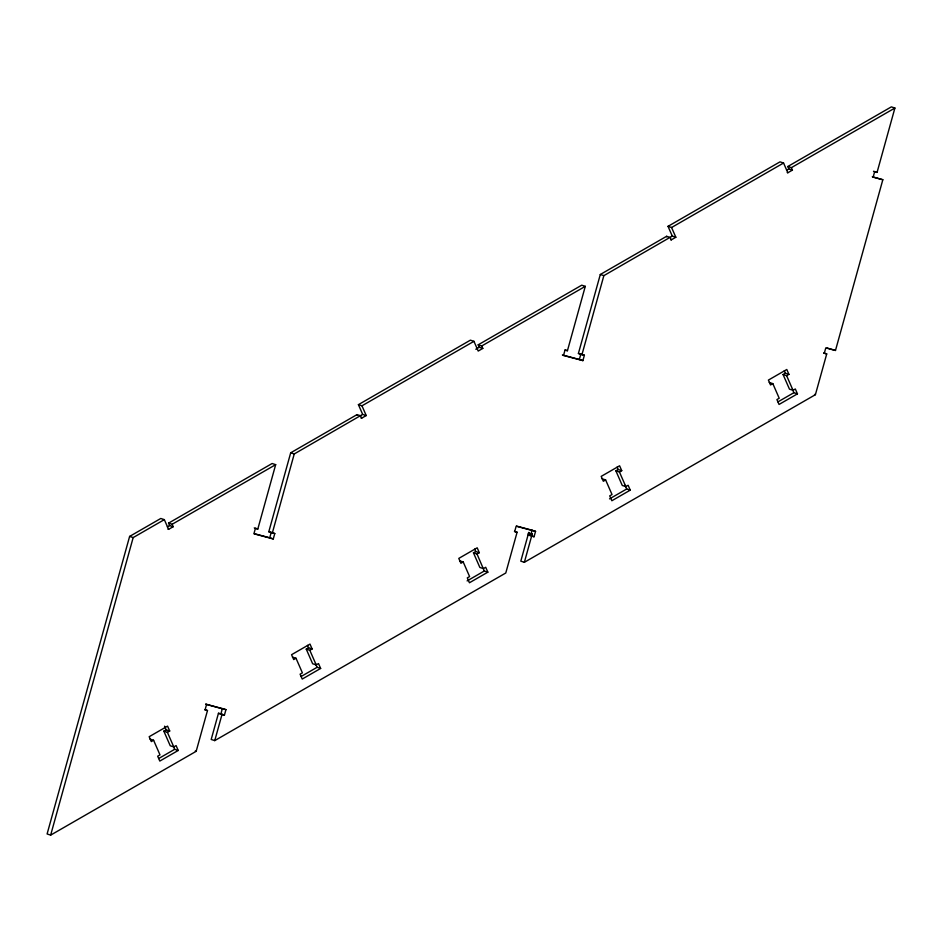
<?xml version="1.0" encoding="UTF-8"?>
<svg xmlns="http://www.w3.org/2000/svg" width="942" height="942" viewBox="0 0 942 942"><rect width="100%" height="100%" fill="white"/><g stroke="black" fill="none" stroke-linecap="round" stroke-linejoin="round"><path stroke-width="1.41" d="M528.745 532.56L528.462 533.796A3.65 1.578 -75.3 0 1 528.521 533.443L528.78 532.395L520.808 561.149L524.364 562.303L815.407 394.686L826.723 353.921L824.05 353.062M528.603 533.148L528.65 532.925M532.183 533.949C529.592 534.173 531.029 534.503 532.336 533.549L524.364 562.303M173.187 526.719L169.631 525.577L168.571 523.14L172.127 524.282L173.187 526.719L168.594 529.369L164.332 519.631L160.776 518.477L129.619 536.422L47.1 833.964L50.656 835.118L196.171 751.316L207.487 710.539L204.814 709.679M50.656 835.118L133.175 537.576L164.332 519.631M205.968 704.31L206.557 704.498L205.062 709.891L207.487 710.539M366.226 415.552L362.67 414.398L358.407 404.66L361.963 405.814L366.226 415.552L361.622 418.201L360.562 415.763L357.006 414.621L290.689 452.808L268.8 531.747L274.781 533.549L273.286 538.942L253.904 533.773L255.4 528.38L257.814 529.027L275.676 464.653L272.12 463.511L168.571 523.14M205.639 704.051L225.939 709.656L224.443 715.049L218.462 713.259L211.196 739.458L214.752 740.612L505.783 572.995L517.099 532.23L514.426 531.37M220.887 713.906L222.383 708.514M273.286 538.942L269.73 537.788L271.225 532.395M214.752 740.612L222.018 714.413L218.462 713.259M274.781 533.549L272.356 532.901L294.245 453.95L362.67 414.398M675.838 237.243L672.282 236.089L668.019 226.351L671.575 227.505L675.838 237.243L671.234 239.892L670.174 237.455L666.618 236.301L600.301 274.499L578.412 353.438L584.393 355.228L582.898 360.621L563.516 355.464L565.012 350.071L567.437 350.718L585.288 286.344L581.732 285.19L478.183 344.831L479.254 347.257L482.81 348.41L481.739 345.973L478.183 344.831M530.876 534.244L531.995 530.205L516.581 526.095M582.898 360.621L579.342 359.479L580.837 354.086M531.995 530.205L535.551 531.347L534.055 536.74L531.629 536.092L532.301 533.619M584.393 355.228L581.968 354.592L603.857 275.641L672.282 236.089M826.723 353.921L824.297 353.274L825.793 347.881L835.483 350.459L882.831 179.734L872.351 176.743M882.831 179.734L873.14 177.155L874.635 171.762L874.035 171.574M874.635 171.762L877.061 172.41L894.9 108.036L891.344 106.882L787.795 166.522L788.866 168.948L792.422 170.102L791.351 167.664L787.795 166.522M528.886 533.843L529.333 533.89A3.014 1.354 -78.9 0 1 529.51 533.855L530.37 534.055M530.405 534.055L531.064 534.079M530.193 534.067L529.004 533.902M358.407 404.66L470.388 340.168L473.944 341.322L478.206 351.06L482.81 348.41M668.019 226.351L780 161.859L783.556 163.013L787.818 172.751L792.422 170.102M361.963 405.814L473.944 341.322M671.575 227.505L783.556 163.013M167.335 526.896L169.631 525.577M172.127 524.282L275.676 464.653M475.804 349.247L479.254 347.257M481.739 345.973L585.288 286.344M786.558 170.278L788.866 168.948M791.351 167.664L894.9 108.036M163.837 731.157L166.145 729.838L169.701 730.98L167.57 726.117L149.166 736.715L151.297 741.589L153.593 740.259L159.987 754.872L157.679 756.202L159.81 761.065L178.226 750.468L176.095 745.593L173.787 746.924L170.231 745.77L163.837 731.157L167.393 732.311L169.701 730.98M306.256 649.144L308.564 647.813L312.12 648.967L309.989 644.092L291.573 654.69L293.704 659.565L296.012 658.246L302.406 672.859L300.098 674.178L302.229 679.052L320.645 668.443L318.514 663.58L316.206 664.899L312.65 663.757L306.256 649.144L309.812 650.286L312.12 648.967M473.461 552.848L475.757 551.529L479.313 552.671L477.182 547.808L458.778 558.406L460.909 563.281L463.205 561.95L469.599 576.563L467.303 577.893L469.434 582.757L487.838 572.159L485.707 567.284L483.411 568.615L479.855 567.461L473.461 552.848L477.017 554.002L479.313 552.671M615.88 470.835L618.176 469.505L621.732 470.659L619.601 465.784L601.196 476.381L603.327 481.256L605.624 479.925L612.017 494.538L609.721 495.869L611.853 500.744L630.257 490.134L628.126 485.271L625.818 486.59L622.262 485.448L615.88 470.835L619.436 471.977L621.732 470.659M783.073 374.539L785.369 373.209L788.925 374.363L786.794 369.488L768.389 380.097L770.521 384.96L772.829 383.641L779.211 398.254L776.914 399.573L779.046 404.448L797.45 393.85L795.319 388.975L793.023 390.306L789.467 389.152L783.073 374.539L786.629 375.693L788.925 374.363M158.715 758.51L174.67 749.314L178.226 750.468M301.134 676.486L317.089 667.301L320.645 668.443M467.102 580.908L484.282 571.005L487.838 572.159M609.521 498.883L626.701 488.992L630.257 490.134M777.939 401.881L793.894 392.696L797.45 393.85M827.076 348.022L835.483 350.459M562.386 354.957L579.342 359.479M535.551 531.347L516.169 526.189L514.673 531.582L517.099 532.23M528.686 535.115L528.073 534.95L531.629 536.092M254.493 533.737L269.73 537.788M206.557 704.498L225.939 709.656M222.018 714.413L224.443 715.049M873.505 171.256L877.061 172.41M872.539 176.966L873.14 177.155M787.229 172.563L787.818 172.751M670.645 239.704L671.234 239.892M600.301 274.499L603.857 275.641M823.708 353.085L824.297 353.274M814.512 394.404L815.407 394.686M769.273 382.487L772.829 383.641M578.412 353.438L581.968 354.592M565.059 349.953L567.437 350.718M562.916 355.275L563.516 355.464M602.068 478.783L605.624 479.925M361.033 418.012L361.622 418.201M290.689 452.808L294.245 453.95M531.488 535.916L534.055 536.74M459.649 560.796L463.205 561.95M268.8 531.747L272.356 532.901M254.269 527.885L257.814 529.027M167.994 529.18L168.594 529.369M129.619 536.422L133.175 537.576M292.456 657.092L296.012 658.246M195.288 751.021L196.171 751.316M150.037 739.117L153.593 740.259M786.629 375.693L793.023 390.306M784.309 370.783L785.369 373.209M792.304 389.046L793.894 392.696M666.618 236.301L666.889 236.913M619.436 471.977L625.818 486.59M617.116 467.067L618.176 469.505M625.099 485.33L626.701 488.992M474.697 549.092L475.757 551.529M477.017 554.002L484.282 571.005M357.006 414.621L357.277 415.222M309.812 650.286L316.206 664.899M307.492 645.376L308.564 647.813M315.488 663.651L317.089 667.301M167.393 732.311L173.787 746.924M164.544 726.188L166.145 729.838M173.599 746.888L174.67 749.314"/></g></svg>
